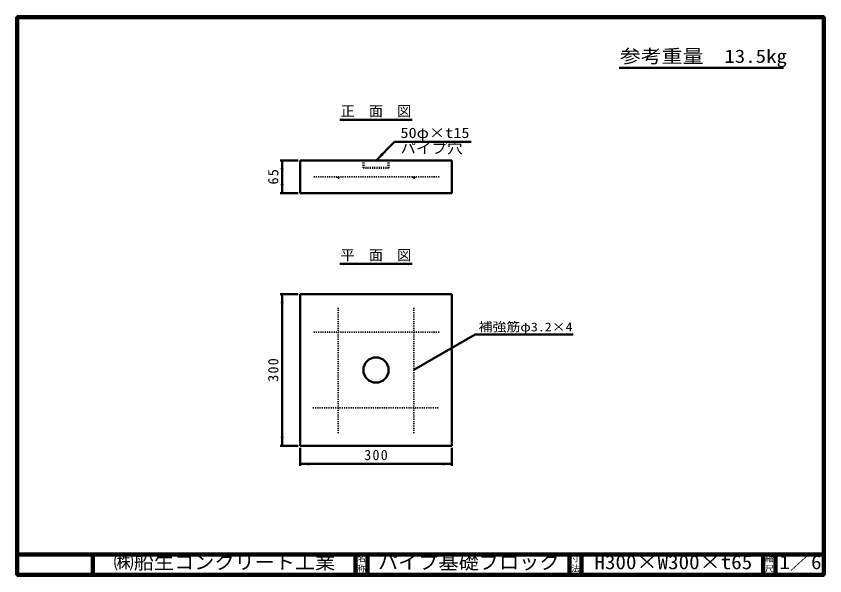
# Model space of a CAD drawing. Units: millimetres, scale not verified, with parts at other scales. Extents: x 100 to 4105, y 100 to 2870.
import ezdxf
from ezdxf.enums import TextEntityAlignment as Align

# ---------------------------------------------------------------- set-up
doc = ezdxf.new("R2010")
doc.units = ezdxf.units.MM
doc.header["$LTSCALE"] = 5
doc.linetypes.add('USER1', pattern=[2.2, 1, -1.2])
doc.layers.add('V-nasSTD', color=7, linetype='Continuous', lineweight=50)
doc.styles.add('ＭＳ ゴシック', font='')
doc.styles.get('ＭＳ ゴシック').set_extended_font_data('MS Gothic')

msp = doc.modelspace()

# ---------------------------------------------------------------- hatches: boundary and pattern name
at = {"layer": 'V-nasSTD'}
for points in [[(1908.712, 2193.373), (1882.196, 2156.25), (1919.319, 2182.767)], [(1424.696, 2111.25), (1417.196, 2156.25), (1409.696, 2111.25)], [(1409.696, 2038.75), (1417.196, 1993.75), (1424.696, 2038.75)], [(1424.696, 1448.75), (1417.196, 1493.75), (1409.696, 1448.75)], [(1409.696, 788.75), (1417.196, 743.75), (1424.696, 788.75)], [(1552.196, 661.25), (1507.196, 653.75), (1552.196, 646.25)], [(2212.196, 646.25), (2257.196, 653.75), (2212.196, 661.25)]]:
    msp.add_hatch(color=256, dxfattribs=at).paths.add_polyline_path(points)

# ---------------------------------------------------------------- linework, layer by layer
at = {"layer": 'V-nasSTD', "lineweight": 100}
for p, q in [((105, 2865), (105, 105)), ((4100, 2865), (105, 2865)), ((4100, 105), (4100, 2865)), ((105, 205), (4100, 205)), ((480, 205), (480, 105)), ((1780, 205), (1780, 105)), ((1840, 205), (1840, 105)), ((2840, 205), (2840, 105)), ((2900, 205), (2900, 105)), ((3800, 205), (3800, 105)), ((3860, 205), (3860, 105)), ((105, 105), (4100, 105))]:
    msp.add_line(p, q, dxfattribs=at)
at = {"layer": 'V-nasSTD'}
for p, q in [((3086, 2615), (3900, 2615)), ((1702.696, 2356.25), (2061.696, 2356.25)), ((1882.196, 2156.25), (1974.119, 2248.174)), ((2354.119, 2248.174), (1974.119, 2248.174)), ((1407.196, 2156.25), (1497.196, 2156.25)), ((1417.196, 2156.25), (1417.196, 1993.75)), ((1507.196, 2156.25), (1507.196, 1993.75)), ((2257.196, 2156.25), (1507.196, 2156.25)), ((2257.196, 1993.75), (2257.196, 2156.25)), ((1407.196, 1993.75), (1497.196, 1993.75)), ((1507.196, 1993.75), (2257.196, 1993.75)), ((1702.696, 1643.75), (2061.696, 1643.75)), ((1407.196, 1493.75), (1497.196, 1493.75)), ((1417.196, 1493.75), (1417.196, 743.75)), ((1507.196, 1493.75), (1507.196, 743.75)), ((2257.196, 1493.75), (1507.196, 1493.75)), ((2257.196, 743.75), (2257.196, 1493.75)), ((2069.696, 1118.75), (2372.804, 1293.75)), ((2372.804, 1293.75), (2857.804, 1293.75)), ((1407.196, 743.75), (1497.196, 743.75)), ((1507.196, 743.75), (2257.196, 743.75)), ((1507.196, 733.75), (1507.196, 643.75)), ((2257.196, 733.75), (2257.196, 643.75)), ((2257.196, 653.75), (1507.196, 653.75))]:
    msp.add_line(p, q, dxfattribs=at)
at = {"layer": 'V-nasSTD', "linetype": 'USER1'}
for p, q in [((1819.696, 2118.75), (1819.696, 2156.25)), ((1944.696, 2118.75), (1944.696, 2156.25)), ((1944.696, 2118.75), (1819.696, 2118.75))]:
    msp.add_line(p, q, dxfattribs=at)
at = {"layer": 'V-nasSTD', "linetype": 'USER1', "lineweight": 35}
for p, q in [((2194.696, 2075), (1569.696, 2075)), ((1694.696, 806.25), (1694.696, 1431.25)), ((2069.696, 806.25), (2069.696, 1431.25)), ((2194.696, 1306.25), (1569.696, 1306.25)), ((1569.696, 931.25), (2194.696, 931.25))]:
    msp.add_line(p, q, dxfattribs=at)
at = {"layer": 'V-nasSTD', "lineweight": 13}
msp.add_lwpolyline([(100, 100), (100, 2870), (4105, 2870), (4105, 100)], close=True, dxfattribs=at)
at = {"layer": 'V-nasSTD', "linetype": 'USER1', "lineweight": 35}
for centre in [(1694.696, 2071), (2069.696, 2071)]:
    msp.add_circle(centre, 4, dxfattribs=at)
at = {"layer": 'V-nasSTD'}
msp.add_circle((1882.196, 1118.75), 62.5, dxfattribs=at)

# ---------------------------------------------------------------- texts
at = {"layer": 'V-nasSTD', "style": 'ＭＳ ゴシック'}
for s, height, width, p in [('参考重量\u300013.5kg', 65.98, 1.15, (3090, 2705)), ('50φ×t15', 51.32, 1.15, (2003.119, 2318.174)), ('パイプ穴', 51.32, 1.1, (2003.119, 2241.924)), ('補強筋φ3.2×4', 43.99, 1.15, (2389.804, 1353.75)), ('㈱船生コンクリート工業', 69.65, 1.05, (582.5, 202.5)), ('パイプ基礎ブロック', 69.65, 1.05, (1892.5, 202.5)), ('H300×W300×t65', 69.65, 1.1, (2963.75, 202.5)), ('1／6', 69.65, 1.1, (3880, 202.582))]:
    msp.add_text(s, height=height, dxfattribs=dict(at, width=width)).set_placement(p, align=Align.TOP_LEFT)
for s, height, p in [('正\u3000面\u3000図', 51.32, (1706.696, 2426.25)), ('平\u3000面\u3000図', 51.32, (1706.696, 1713.75)), ('名', 30.79, (1788.982, 200.999)), ('寸', 30.79, (2848.982, 200.999)), ('縮', 30.79, (3808.982, 200.999)), ('称', 30.79, (1788.976, 151.01)), ('法', 30.79, (2848.976, 151.01)), ('尺', 30.79, (3808.976, 151.01))]:
    msp.add_text(s, height=height, dxfattribs=at).set_placement(p, align=Align.TOP_LEFT)
at = {"layer": 'V-nasSTD', "char_height": 51.32, "attachment_point": 1, "rotation": 90, "style": 'ＭＳ ゴシック'}
for s, insert in [('\\T1.17;65', (1347.196, 2037)), ('\\T1.17;300', (1347.196, 1060.25))]:
    msp.add_mtext(s, dxfattribs=dict(at, insert=insert))
at = {"layer": 'V-nasSTD', "insert": (1823.696, 723.75), "char_height": 51.32, "attachment_point": 1, "style": 'ＭＳ ゴシック'}
msp.add_mtext('\\T1.17;300', dxfattribs=at)

doc.saveas('drawing.dxf')
